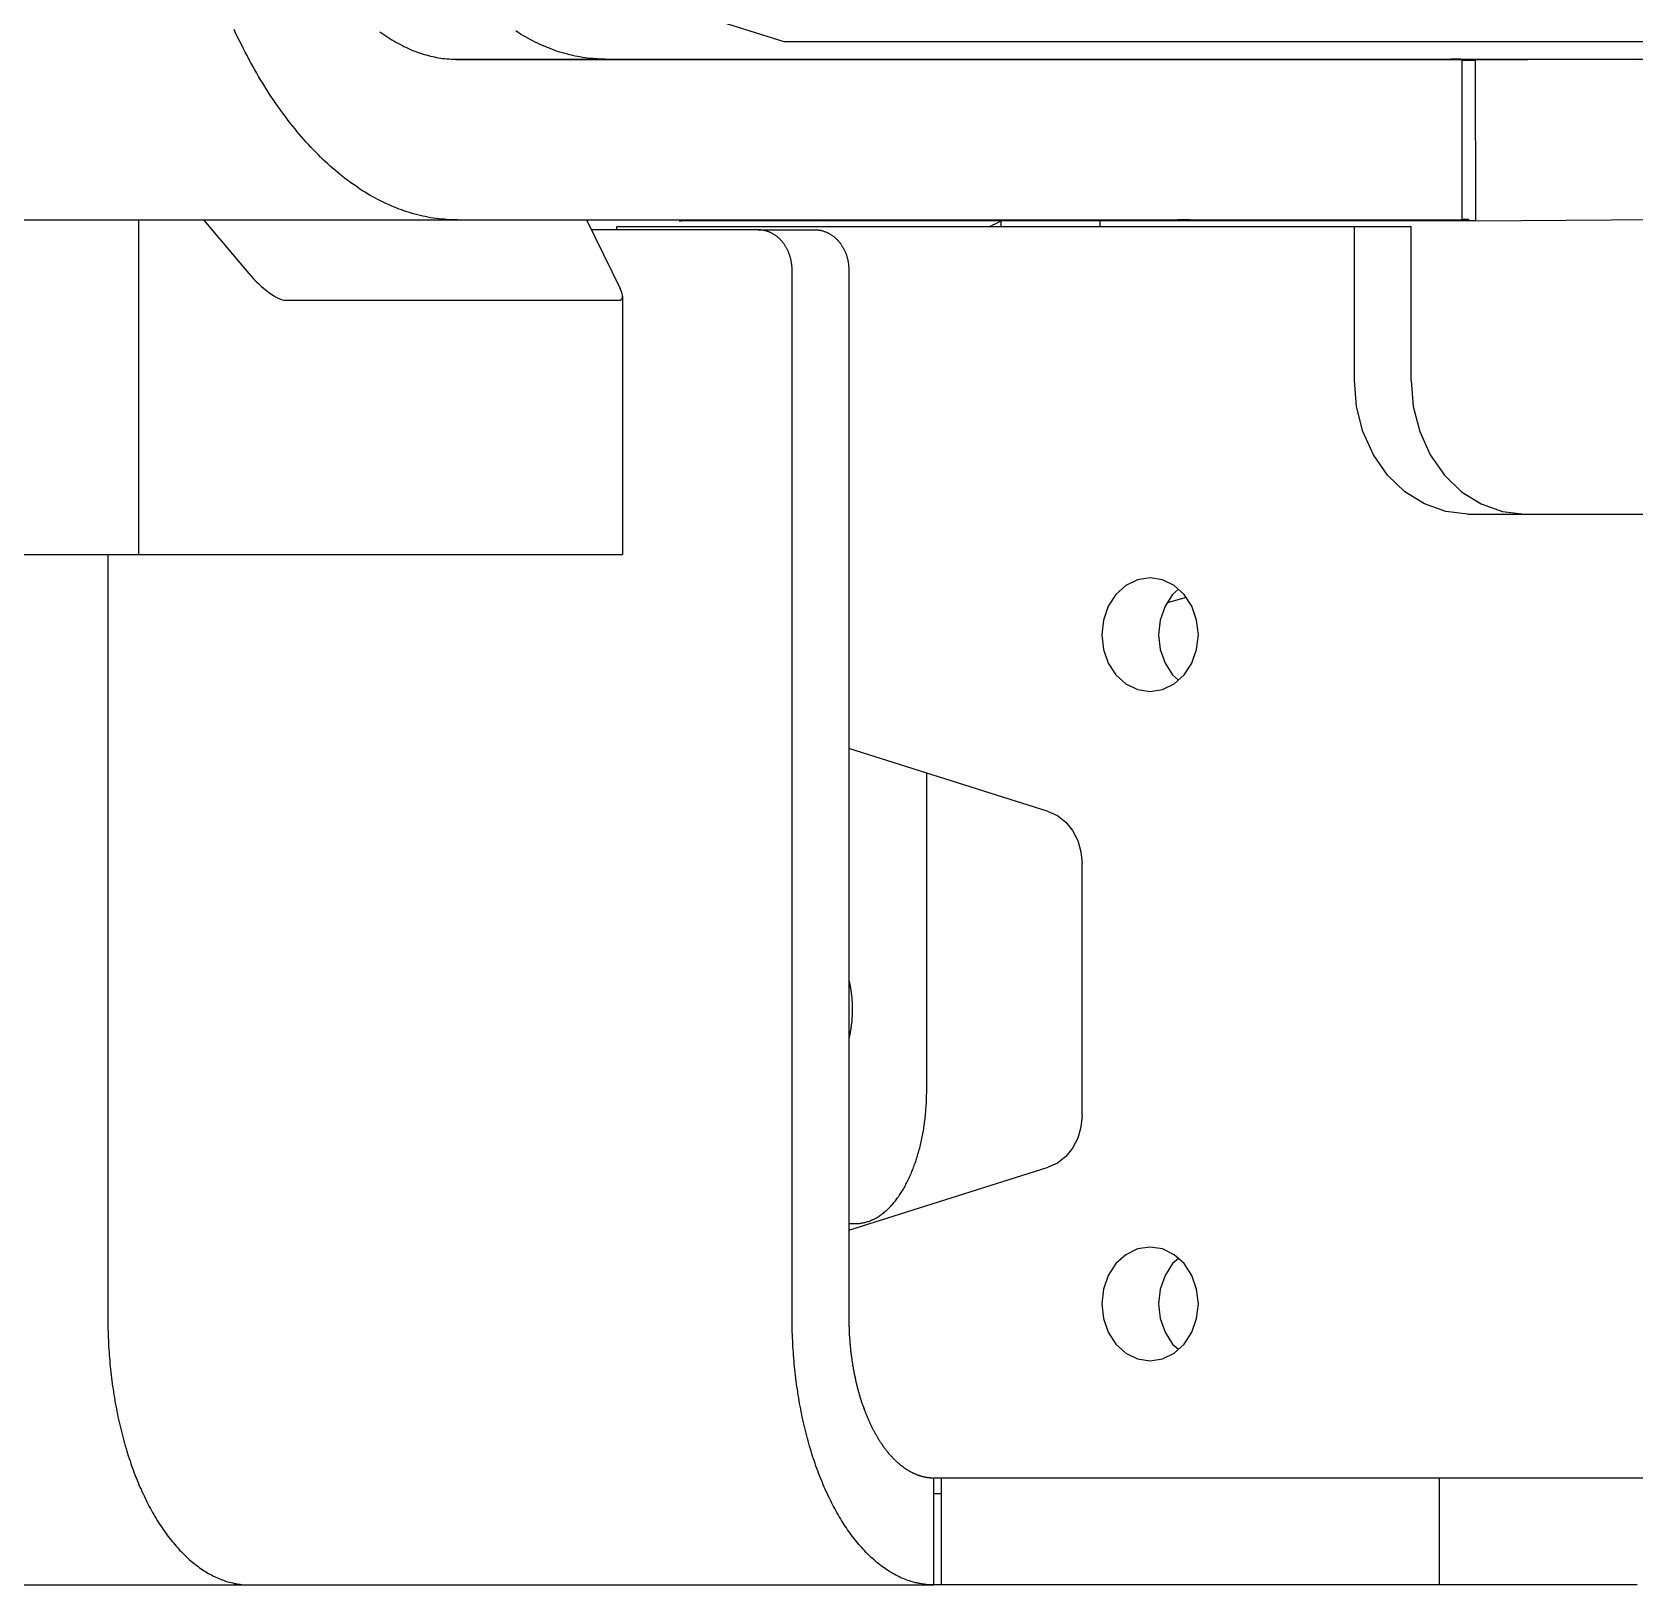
# Model space of a CAD drawing. Extents: x 1551 to 113148, y -1700 to 77018.
# Drawn here: x 14565.1 to 14684.8, y 22140.8 to 22256.8 of the extents above; entities that cross this region are included whole.
import ezdxf

# ---------------------------------------------------------------- set-up
doc = ezdxf.new("R2010")
doc.units = 0
doc.header["$LTSCALE"] = 500
doc.header["$MEASUREMENT"] = 0
doc.linetypes.add('CENTER', pattern=[3, 2.5, -0.25, 0, -0.25])
doc.layers.get('0').update_dxf_attribs({"linetype": 'CONTINUOUS'})

# ---------------------------------------------------------------- blocks, each defined once
blk = doc.blocks.new('platform_top')
at = {"linetype": 'Continuous'}
for p, q in [((-10592, 3751.68), (-10540.02, 3751.68)), ((-10577.23, 3751.68), (-10577.23, 3743.68)), ((-10540.02, 3751.68), (-10540.02, 3743.68)), ((-10540.02, 3751.68), (-10539.45, 3751.68)), ((-10539.45, 3751.68), (-10539.45, 3743.68)), ((-10488.33, 3751.68), (-10539.45, 3751.68)), ((-10415.46, 3751.68), (-10488.33, 3751.68)), ((-10540.02, 3744.88), (-10539.45, 3744.88)), ((-10540.02, 3743.68), (-10609.8, 3743.68)), ((-10546.02, 3743.68), (-10566.2, 3743.68)), ((-10539.45, 3743.68), (-10540.02, 3743.68)), ((-10533.09, 3653.42), (-10533.09, 3731.68)), ((-10528.85, 3731.68), (-10528.85, 3653.42)), ((-10477.73, 3674.69), (-10477.73, 3731.68)), ((-10533.09, 3725.18), (-10548, 3720.47)), ((-10533.09, 3724.67), (-10533.62, 3724.67)), ((-10550.52, 3716.61), (-10550.52, 3697.75)), ((-10538.92, 3714.67), (-10538.92, 3691.01)), ((-10548, 3693.88), (-10533.09, 3689.17)), ((-10516.19, 3655.38), (-10516.19, 3674.69)), ((-10454.72, 3674.69), (-10516.19, 3674.69)), ((-10480.03, 3649.69), (-10480.03, 3674.69)), ((-10579.35, 3671.68), (-10633.62, 3671.68)), ((-10575.11, 3661.68), (-10575.11, 3650.18)), ((-10570.87, 3661.68), (-10570.87, 3650.18)), ((-10491.02, 3655.69), (-10515.89, 3655.69)), ((-10513.49, 3649.69), (-10516.01, 3654.8)), ((-10484.87, 3649.69), (-10488.26, 3653.69)), ((-10526.31, 3650.42), (-10530.55, 3650.42)), ((-10526.31, 3650.42), (-10513.85, 3650.42)), ((-10515.75, 3650.42), (-10515.75, 3650.18)), ((-10579.95, 3649.76), (-10593.43, 3649.66)), ((-10579.95, 3649.76), (-10579.93, 3637.76)), ((-10579.95, 3649.76), (-10579.84, 3649.76)), ((-10579.84, 3649.76), (-10579.69, 3649.76)), ((-10579.69, 3649.76), (-10579.47, 3649.76)), ((-10579.47, 3649.76), (-10579.23, 3649.76)), ((-10579.34, 3649.67), (-10579.37, 3649.67)), ((-10579.31, 3649.67), (-10579.34, 3649.67)), ((-10579.34, 3649.66), (-10579.28, 3649.66)), ((-10579.24, 3649.67), (-10579.31, 3649.67)), ((-10579.28, 3649.66), (-10579.21, 3649.66)), ((-10579.16, 3649.67), (-10579.24, 3649.67)), ((-10579.23, 3649.76), (-10579, 3649.76)), ((-10579.21, 3649.66), (-10579.08, 3649.66)), ((-10579.02, 3649.67), (-10579.16, 3649.67)), ((-10579.08, 3649.66), (-10578.91, 3649.65)), ((-10578.91, 3649.68), (-10579.02, 3649.67)), ((-10579, 3649.76), (-10578.78, 3649.76)), ((-10578.91, 3649.69), (-10578.91, 3637.69)), ((-10495.92, 3649.69), (-10578.91, 3649.69)), ((-10578.78, 3649.76), (-10578.57, 3649.76)), ((-10578.57, 3649.76), (-10520.74, 3649.76)), ((-10577.07, 3649.69), (-10577.56, 3649.69)), ((-10576.53, 3649.69), (-10577.07, 3649.69)), ((-10575.93, 3649.7), (-10576.53, 3649.69)), ((-10575.41, 3649.7), (-10575.93, 3649.7)), ((-10574.5, 3649.7), (-10575.41, 3649.7)), ((-10515.75, 3650.18), (-10575.11, 3650.18)), ((-10573.78, 3649.7), (-10574.5, 3649.7)), ((-10572.9, 3649.71), (-10573.78, 3649.7)), ((-10571.99, 3649.71), (-10572.9, 3649.71)), ((-10570.77, 3649.71), (-10571.99, 3649.71)), ((-10569.67, 3649.72), (-10570.77, 3649.71)), ((-10568.4, 3649.72), (-10569.67, 3649.72)), ((-10567.14, 3649.72), (-10568.4, 3649.72)), ((-10566.01, 3649.72), (-10567.14, 3649.72)), ((-10564.78, 3649.73), (-10566.01, 3649.72)), ((-10563.86, 3649.73), (-10564.78, 3649.73)), ((-10562.84, 3649.73), (-10563.86, 3649.73)), ((-10562.12, 3649.73), (-10562.84, 3649.73)), ((-10561.42, 3649.73), (-10562.12, 3649.73)), ((-10560.77, 3649.73), (-10561.42, 3649.73)), ((-10560.07, 3649.73), (-10560.77, 3649.73)), ((-10559.43, 3649.72), (-10560.07, 3649.73)), ((-10559.01, 3649.72), (-10559.43, 3649.72)), ((-10558.63, 3649.72), (-10559.01, 3649.72)), ((-10558.1, 3649.72), (-10558.63, 3649.72)), ((-10558.59, 3649.69), (-10558.39, 3649.69)), ((-10558.39, 3649.69), (-10557.96, 3649.69)), ((-10557.72, 3649.72), (-10558.1, 3649.72)), ((-10557.96, 3649.69), (-10557.66, 3649.69)), ((-10557.46, 3649.72), (-10557.72, 3649.72)), ((-10557.66, 3649.69), (-10557.45, 3649.7)), ((-10557.32, 3649.71), (-10557.46, 3649.72)), ((-10557.45, 3649.7), (-10557.31, 3649.7)), ((-10557.21, 3649.71), (-10557.32, 3649.71)), ((-10557.31, 3649.7), (-10557.23, 3649.7)), ((-10557.23, 3649.7), (-10557.16, 3649.7)), ((-10557.15, 3649.71), (-10557.21, 3649.71)), ((-10557.16, 3649.7), (-10557.12, 3649.7)), ((-10557.11, 3649.71), (-10557.15, 3649.71)), ((-10557.12, 3649.7), (-10557.1, 3649.7)), ((-10551.87, 3650.18), (-10551.87, 3649.76)), ((-10544.45, 3649.76), (-10544.45, 3650.18)), ((-10530.76, 3649.69), (-10520.59, 3649.76)), ((-10520.74, 3649.76), (-10520.61, 3649.76)), ((-10520.61, 3649.76), (-10520.52, 3649.76)), ((-10520.59, 3649.76), (-10520.59, 3649.69)), ((-10520.52, 3649.76), (-10520.47, 3649.76)), ((-10520.46, 3649.76), (-10520.5, 3649.76)), ((-10520.47, 3649.76), (-10520.45, 3649.76)), ((-10520.45, 3649.76), (-10520.46, 3649.76)), ((-10520.44, 3649.76), (-10520.45, 3649.76)), ((-10480.03, 3649.69), (-10495.92, 3649.69)), ((-10452.02, 3649.69), (-10480.03, 3649.69)), ((-10503.43, 3637.68), (-10611.93, 3637.68)), ((-10591.66, 3637.68), (-10579.93, 3637.76)), ((-10579.72, 3637.76), (-10579.93, 3637.76)), ((-10579.36, 3637.76), (-10579.72, 3637.76)), ((-10503.85, 3637.69), (-10578.91, 3637.69)), ((-10578.83, 3637.68), (-10578.7, 3637.68)), ((-10578.7, 3637.68), (-10578.54, 3637.68)), ((-10578.54, 3637.68), (-10578.31, 3637.68)), ((-10578.31, 3637.68), (-10578.06, 3637.68)), ((-10578.06, 3637.68), (-10577.77, 3637.69)), ((-10577.77, 3637.69), (-10577.55, 3637.69)), ((-10559.28, 3637.68), (-10559.72, 3637.68)), ((-10558.88, 3637.68), (-10559.28, 3637.68)), ((-10558.58, 3637.69), (-10558.88, 3637.68)), ((-10530.75, 3637.69), (-10532.3, 3637.68)), ((-10662, 3636.38), (-10528.26, 3636.38))]:
    blk.add_line(p, q, dxfattribs=at)
for points in [[(-10539.45, 3751.68), (-10539.34, 3751.68), (-10539.22, 3751.67), (-10539.11, 3751.67), (-10538.99, 3751.66), (-10538.88, 3751.65), (-10538.76, 3751.63), (-10538.65, 3751.62), (-10538.53, 3751.6), (-10538.42, 3751.58), (-10538.3, 3751.56), (-10538.19, 3751.53), (-10538.07, 3751.51), (-10537.96, 3751.48), (-10537.84, 3751.44), (-10537.73, 3751.41), (-10537.62, 3751.37), (-10537.5, 3751.34), (-10537.39, 3751.29), (-10537.28, 3751.25), (-10537.16, 3751.2), (-10537.05, 3751.16), (-10536.94, 3751.11), (-10536.83, 3751.05), (-10536.71, 3751), (-10536.6, 3750.94), (-10536.49, 3750.88), (-10536.38, 3750.82), (-10536.27, 3750.75), (-10536.16, 3750.69), (-10536.05, 3750.62), (-10535.94, 3750.55), (-10535.83, 3750.47), (-10535.73, 3750.4), (-10535.62, 3750.32), (-10535.51, 3750.24), (-10535.4, 3750.16), (-10535.3, 3750.07), (-10535.19, 3749.99), (-10535.08, 3749.9), (-10534.98, 3749.81), (-10534.87, 3749.71), (-10534.77, 3749.62), (-10534.67, 3749.52), (-10534.56, 3749.42), (-10534.46, 3749.32), (-10534.36, 3749.22), (-10534.26, 3749.11), (-10534.16, 3749), (-10534.06, 3748.89), (-10533.96, 3748.78), (-10533.86, 3748.67), (-10533.76, 3748.55), (-10533.67, 3748.43), (-10533.57, 3748.31), (-10533.47, 3748.19), (-10533.38, 3748.06), (-10533.28, 3747.94), (-10533.19, 3747.81), (-10533.1, 3747.68), (-10533, 3747.55), (-10532.91, 3747.41), (-10532.82, 3747.28), (-10532.73, 3747.14), (-10532.64, 3747), (-10532.55, 3746.86), (-10532.47, 3746.72), (-10532.38, 3746.57), (-10532.29, 3746.42), (-10532.21, 3746.27), (-10532.12, 3746.12), (-10532.04, 3745.97), (-10531.96, 3745.82), (-10531.88, 3745.66), (-10531.8, 3745.51), (-10531.72, 3745.35), (-10531.64, 3745.19), (-10531.56, 3745.03), (-10531.49, 3744.87), (-10531.41, 3744.7), (-10531.34, 3744.53), (-10531.26, 3744.37), (-10531.19, 3744.2), (-10531.12, 3744.03), (-10531.05, 3743.86), (-10530.98, 3743.68), (-10530.91, 3743.51), (-10530.84, 3743.33), (-10530.77, 3743.15), (-10530.71, 3742.97), (-10530.64, 3742.79), (-10530.58, 3742.61), (-10530.52, 3742.43), (-10530.46, 3742.25), (-10530.39, 3742.06), (-10530.34, 3741.87), (-10530.28, 3741.68), (-10530.22, 3741.5), (-10530.16, 3741.31), (-10530.11, 3741.11), (-10530.05, 3740.92), (-10530, 3740.73), (-10529.95, 3740.53), (-10529.9, 3740.34), (-10529.85, 3740.14), (-10529.8, 3739.94), (-10529.75, 3739.74), (-10529.71, 3739.54), (-10529.66, 3739.34), (-10529.62, 3739.14), (-10529.58, 3738.94), (-10529.54, 3738.73), (-10529.5, 3738.53), (-10529.46, 3738.32), (-10529.42, 3738.12), (-10529.38, 3737.91), (-10529.35, 3737.7), (-10529.31, 3737.49), (-10529.28, 3737.28), (-10529.25, 3737.07), (-10529.22, 3736.86), (-10529.19, 3736.65), (-10529.16, 3736.44), (-10529.13, 3736.23), (-10529.11, 3736.01), (-10529.08, 3735.8), (-10529.06, 3735.59), (-10529.04, 3735.37), (-10529.02, 3735.16), (-10529, 3734.94), (-10528.98, 3734.73), (-10528.96, 3734.51), (-10528.95, 3734.29), (-10528.93, 3734.08), (-10528.92, 3733.86), (-10528.91, 3733.64), (-10528.9, 3733.43), (-10528.89, 3733.21), (-10528.88, 3732.99), (-10528.87, 3732.77), (-10528.86, 3732.55), (-10528.86, 3732.33), (-10528.86, 3732.11), (-10528.86, 3731.89), (-10528.85, 3731.68)], [(-10477.73, 3731.68), (-10477.73, 3731.89), (-10477.73, 3732.11), (-10477.74, 3732.33), (-10477.74, 3732.55), (-10477.75, 3732.77), (-10477.75, 3732.98), (-10477.76, 3733.2), (-10477.77, 3733.42), (-10477.78, 3733.63), (-10477.79, 3733.85), (-10477.81, 3734.06), (-10477.82, 3734.28), (-10477.84, 3734.5), (-10477.85, 3734.71), (-10477.87, 3734.93), (-10477.89, 3735.14), (-10477.91, 3735.36), (-10477.93, 3735.57), (-10477.96, 3735.78), (-10477.98, 3736), (-10478.01, 3736.21), (-10478.03, 3736.42), (-10478.06, 3736.63), (-10478.09, 3736.84), (-10478.12, 3737.05), (-10478.15, 3737.26), (-10478.18, 3737.47), (-10478.22, 3737.68), (-10478.25, 3737.89), (-10478.29, 3738.09), (-10478.33, 3738.3), (-10478.37, 3738.51), (-10478.41, 3738.71), (-10478.45, 3738.91), (-10478.49, 3739.12), (-10478.53, 3739.32), (-10478.58, 3739.52), (-10478.63, 3739.72), (-10478.67, 3739.92), (-10478.72, 3740.12), (-10478.77, 3740.32), (-10478.82, 3740.51), (-10478.87, 3740.71), (-10478.92, 3740.9), (-10478.98, 3741.09), (-10479.03, 3741.29), (-10479.09, 3741.48), (-10479.15, 3741.67), (-10479.21, 3741.86), (-10479.26, 3742.04), (-10479.33, 3742.23), (-10479.39, 3742.41), (-10479.45, 3742.6), (-10479.51, 3742.78), (-10479.58, 3742.96), (-10479.64, 3743.14), (-10479.71, 3743.32), (-10479.78, 3743.5), (-10479.85, 3743.67), (-10479.92, 3743.85), (-10479.99, 3744.02), (-10480.06, 3744.19), (-10480.13, 3744.36), (-10480.21, 3744.53), (-10480.28, 3744.7), (-10480.36, 3744.86), (-10480.44, 3745.02), (-10480.51, 3745.19), (-10480.59, 3745.35), (-10480.67, 3745.51), (-10480.75, 3745.66), (-10480.83, 3745.82), (-10480.92, 3745.97), (-10481, 3746.12), (-10481.08, 3746.27), (-10481.17, 3746.42), (-10481.25, 3746.57), (-10481.34, 3746.71), (-10481.43, 3746.85), (-10481.51, 3747), (-10481.6, 3747.13), (-10481.69, 3747.27), (-10481.78, 3747.41), (-10481.87, 3747.54), (-10481.97, 3747.67), (-10482.06, 3747.8), (-10482.15, 3747.93), (-10482.25, 3748.06), (-10482.34, 3748.18), (-10482.44, 3748.3), (-10482.53, 3748.42), (-10482.63, 3748.54), (-10482.73, 3748.66), (-10482.83, 3748.77), (-10482.93, 3748.88), (-10483.02, 3748.99), (-10483.12, 3749.1), (-10483.23, 3749.21), (-10483.33, 3749.31), (-10483.43, 3749.41), (-10483.53, 3749.51), (-10483.64, 3749.61), (-10483.74, 3749.7), (-10483.84, 3749.8), (-10483.95, 3749.89), (-10484.05, 3749.98), (-10484.16, 3750.06), (-10484.27, 3750.15), (-10484.37, 3750.23), (-10484.48, 3750.31), (-10484.59, 3750.39), (-10484.7, 3750.47), (-10484.81, 3750.54), (-10484.92, 3750.61), (-10485.03, 3750.68), (-10485.14, 3750.75), (-10485.25, 3750.81), (-10485.36, 3750.87), (-10485.47, 3750.93), (-10485.58, 3750.99), (-10485.69, 3751.05), (-10485.8, 3751.1), (-10485.92, 3751.15), (-10486.03, 3751.2), (-10486.14, 3751.25), (-10486.26, 3751.29), (-10486.37, 3751.33), (-10486.48, 3751.37), (-10486.6, 3751.41), (-10486.71, 3751.44), (-10486.83, 3751.47), (-10486.94, 3751.5), (-10487.06, 3751.53), (-10487.17, 3751.56), (-10487.29, 3751.58), (-10487.4, 3751.6), (-10487.52, 3751.62), (-10487.63, 3751.63), (-10487.75, 3751.65), (-10487.86, 3751.66), (-10487.98, 3751.67), (-10488.1, 3751.67), (-10488.21, 3751.68), (-10488.33, 3751.68)], [(-10537.33, 3742.99), (-10537.37, 3743.01), (-10537.41, 3743.04), (-10537.44, 3743.06), (-10537.48, 3743.08), (-10537.52, 3743.11), (-10537.56, 3743.13), (-10537.59, 3743.15), (-10537.63, 3743.17), (-10537.67, 3743.19), (-10537.71, 3743.21), (-10537.74, 3743.23), (-10537.78, 3743.25), (-10537.82, 3743.27), (-10537.86, 3743.29), (-10537.9, 3743.31), (-10537.93, 3743.33), (-10537.97, 3743.35), (-10538.01, 3743.36), (-10538.05, 3743.38), (-10538.09, 3743.4), (-10538.13, 3743.41), (-10538.16, 3743.43), (-10538.2, 3743.44), (-10538.24, 3743.46), (-10538.28, 3743.47), (-10538.32, 3743.48), (-10538.36, 3743.5), (-10538.4, 3743.51), (-10538.43, 3743.52), (-10538.47, 3743.53), (-10538.51, 3743.54), (-10538.55, 3743.56), (-10538.59, 3743.57), (-10538.63, 3743.58), (-10538.67, 3743.58), (-10538.71, 3743.59), (-10538.75, 3743.6), (-10538.79, 3743.61), (-10538.82, 3743.62), (-10538.86, 3743.62), (-10538.9, 3743.63), (-10538.94, 3743.64), (-10538.98, 3743.64), (-10539.02, 3743.65), (-10539.06, 3743.65), (-10539.1, 3743.66), (-10539.14, 3743.66), (-10539.18, 3743.67), (-10539.22, 3743.67), (-10539.26, 3743.67), (-10539.3, 3743.67), (-10539.33, 3743.67), (-10539.37, 3743.68), (-10539.41, 3743.68), (-10539.45, 3743.68)], [(-10533.09, 3731.68), (-10533.09, 3731.75), (-10533.09, 3731.82), (-10533.09, 3731.9), (-10533.1, 3731.97), (-10533.1, 3732.05), (-10533.1, 3732.12), (-10533.1, 3732.2), (-10533.1, 3732.27), (-10533.1, 3732.34), (-10533.11, 3732.42), (-10533.11, 3732.49), (-10533.11, 3732.57), (-10533.11, 3732.64), (-10533.12, 3732.71), (-10533.12, 3732.79), (-10533.12, 3732.86), (-10533.13, 3732.94), (-10533.13, 3733.01), (-10533.14, 3733.08), (-10533.14, 3733.16), (-10533.15, 3733.23), (-10533.15, 3733.3), (-10533.16, 3733.38), (-10533.16, 3733.45), (-10533.17, 3733.52), (-10533.18, 3733.6), (-10533.18, 3733.67), (-10533.19, 3733.74), (-10533.2, 3733.82), (-10533.2, 3733.89), (-10533.21, 3733.96), (-10533.22, 3734.04), (-10533.23, 3734.11), (-10533.23, 3734.18), (-10533.24, 3734.25), (-10533.25, 3734.33), (-10533.26, 3734.4), (-10533.27, 3734.47), (-10533.28, 3734.54), (-10533.29, 3734.61), (-10533.3, 3734.69), (-10533.31, 3734.76), (-10533.32, 3734.83), (-10533.33, 3734.9), (-10533.34, 3734.97), (-10533.35, 3735.04), (-10533.36, 3735.12), (-10533.37, 3735.19), (-10533.38, 3735.26), (-10533.4, 3735.33), (-10533.41, 3735.4), (-10533.42, 3735.47), (-10533.43, 3735.54), (-10533.45, 3735.61), (-10533.46, 3735.68), (-10533.47, 3735.75), (-10533.48, 3735.82), (-10533.5, 3735.89), (-10533.51, 3735.96), (-10533.53, 3736.03), (-10533.54, 3736.1), (-10533.56, 3736.17), (-10533.57, 3736.23), (-10533.59, 3736.3), (-10533.6, 3736.37), (-10533.62, 3736.44), (-10533.63, 3736.51), (-10533.65, 3736.58), (-10533.66, 3736.64), (-10533.68, 3736.71), (-10533.7, 3736.78), (-10533.71, 3736.84), (-10533.73, 3736.91), (-10533.75, 3736.98), (-10533.77, 3737.04), (-10533.78, 3737.11), (-10533.8, 3737.18), (-10533.82, 3737.24), (-10533.84, 3737.31), (-10533.86, 3737.37), (-10533.88, 3737.44), (-10533.89, 3737.5), (-10533.91, 3737.57), (-10533.93, 3737.63), (-10533.95, 3737.7), (-10533.97, 3737.76), (-10533.99, 3737.83), (-10534.01, 3737.89), (-10534.03, 3737.95), (-10534.05, 3738.02), (-10534.07, 3738.08), (-10534.1, 3738.14), (-10534.12, 3738.2), (-10534.14, 3738.27), (-10534.16, 3738.33), (-10534.18, 3738.39), (-10534.2, 3738.45), (-10534.23, 3738.51), (-10534.25, 3738.57), (-10534.27, 3738.63), (-10534.29, 3738.69), (-10534.32, 3738.75), (-10534.34, 3738.81), (-10534.36, 3738.87), (-10534.39, 3738.93), (-10534.41, 3738.99), (-10534.44, 3739.05), (-10534.46, 3739.11), (-10534.48, 3739.17), (-10534.51, 3739.22), (-10534.53, 3739.28), (-10534.56, 3739.34), (-10534.58, 3739.4), (-10534.61, 3739.45), (-10534.64, 3739.51), (-10534.66, 3739.57), (-10534.69, 3739.62), (-10534.71, 3739.68), (-10534.74, 3739.73), (-10534.77, 3739.79), (-10534.79, 3739.84), (-10534.82, 3739.9), (-10534.85, 3739.95), (-10534.87, 3740), (-10534.9, 3740.06), (-10534.93, 3740.11), (-10534.96, 3740.16), (-10534.98, 3740.21), (-10535.01, 3740.27), (-10535.04, 3740.32), (-10535.07, 3740.37), (-10535.1, 3740.42), (-10535.13, 3740.47), (-10535.16, 3740.52), (-10535.18, 3740.57), (-10535.21, 3740.62), (-10535.24, 3740.67), (-10535.27, 3740.72), (-10535.3, 3740.77), (-10535.33, 3740.82), (-10535.36, 3740.86), (-10535.39, 3740.91), (-10535.42, 3740.96), (-10535.45, 3741.01), (-10535.48, 3741.05), (-10535.51, 3741.1), (-10535.55, 3741.14), (-10535.58, 3741.19), (-10535.61, 3741.23), (-10535.64, 3741.28), (-10535.67, 3741.32), (-10535.7, 3741.37), (-10535.73, 3741.41), (-10535.77, 3741.45), (-10535.8, 3741.5), (-10535.83, 3741.54), (-10535.86, 3741.58), (-10535.9, 3741.62), (-10535.93, 3741.66), (-10535.96, 3741.71), (-10535.99, 3741.75), (-10536.03, 3741.79), (-10536.06, 3741.83), (-10536.09, 3741.87), (-10536.13, 3741.9), (-10536.16, 3741.94), (-10536.19, 3741.98), (-10536.23, 3742.02), (-10536.26, 3742.06), (-10536.3, 3742.09), (-10536.33, 3742.13), (-10536.36, 3742.17), (-10536.4, 3742.2), (-10536.43, 3742.24), (-10536.47, 3742.27), (-10536.5, 3742.31), (-10536.54, 3742.34), (-10536.57, 3742.38), (-10536.61, 3742.41), (-10536.64, 3742.44), (-10536.68, 3742.47), (-10536.71, 3742.51), (-10536.75, 3742.54), (-10536.79, 3742.57), (-10536.82, 3742.6), (-10536.86, 3742.63), (-10536.89, 3742.66), (-10536.93, 3742.69), (-10536.96, 3742.72), (-10537, 3742.75), (-10537.04, 3742.78), (-10537.07, 3742.8), (-10537.11, 3742.83), (-10537.15, 3742.86), (-10537.18, 3742.89), (-10537.22, 3742.91), (-10537.26, 3742.94), (-10537.29, 3742.96), (-10537.33, 3742.99)], [(-10552, 3730.68), (-10552.12, 3731.78), (-10552.48, 3732.8), (-10553.05, 3733.68), (-10553.8, 3734.36), (-10554.67, 3734.78), (-10555.6, 3734.93), (-10556.54, 3734.78), (-10557.41, 3734.36), (-10558.15, 3733.68), (-10558.72, 3732.8), (-10559.08, 3731.78), (-10559.21, 3730.68)], [(-10556.24, 3730.68), (-10556.36, 3731.78), (-10556.72, 3732.8), (-10557.29, 3733.68), (-10557.72, 3734.07)], [(-10559.21, 3730.68), (-10559.08, 3729.58), (-10558.72, 3728.55), (-10558.15, 3727.67), (-10557.41, 3727), (-10556.54, 3726.57), (-10555.6, 3726.43), (-10554.67, 3726.57), (-10553.8, 3727), (-10553.05, 3727.67), (-10552.48, 3728.55), (-10552.12, 3729.58), (-10552, 3730.68)], [(-10557.72, 3727.28), (-10557.29, 3727.67), (-10556.72, 3728.55), (-10556.36, 3729.58), (-10556.24, 3730.68)], [(-10533.62, 3724.67), (-10533.69, 3724.67), (-10533.75, 3724.67), (-10533.82, 3724.66), (-10533.89, 3724.66), (-10533.96, 3724.65), (-10534.03, 3724.64), (-10534.09, 3724.63), (-10534.16, 3724.62), (-10534.23, 3724.6), (-10534.3, 3724.59), (-10534.37, 3724.57), (-10534.43, 3724.55), (-10534.5, 3724.53), (-10534.57, 3724.51), (-10534.63, 3724.49), (-10534.7, 3724.46), (-10534.77, 3724.43), (-10534.83, 3724.4), (-10534.9, 3724.37), (-10534.97, 3724.34), (-10535.03, 3724.31), (-10535.1, 3724.27), (-10535.16, 3724.24), (-10535.23, 3724.2), (-10535.29, 3724.16), (-10535.36, 3724.12), (-10535.42, 3724.07), (-10535.49, 3724.03), (-10535.55, 3723.98), (-10535.61, 3723.93), (-10535.68, 3723.89), (-10535.74, 3723.83), (-10535.8, 3723.78), (-10535.86, 3723.73), (-10535.93, 3723.67), (-10535.99, 3723.62), (-10536.05, 3723.56), (-10536.11, 3723.5), (-10536.17, 3723.44), (-10536.23, 3723.37), (-10536.29, 3723.31), (-10536.35, 3723.24), (-10536.4, 3723.18), (-10536.46, 3723.11), (-10536.52, 3723.04), (-10536.58, 3722.97), (-10536.63, 3722.9), (-10536.69, 3722.82), (-10536.74, 3722.75), (-10536.8, 3722.67), (-10536.85, 3722.59), (-10536.91, 3722.51), (-10536.96, 3722.43), (-10537.01, 3722.35), (-10537.06, 3722.27), (-10537.12, 3722.18), (-10537.17, 3722.1), (-10537.22, 3722.01), (-10537.27, 3721.92), (-10537.32, 3721.83), (-10537.36, 3721.74), (-10537.41, 3721.65), (-10537.46, 3721.56), (-10537.51, 3721.46), (-10537.55, 3721.37), (-10537.6, 3721.27), (-10537.64, 3721.18), (-10537.69, 3721.08), (-10537.73, 3720.98), (-10537.77, 3720.88), (-10537.81, 3720.78), (-10537.86, 3720.67), (-10537.9, 3720.57), (-10537.94, 3720.47), (-10537.98, 3720.36), (-10538.01, 3720.25), (-10538.05, 3720.15), (-10538.09, 3720.04), (-10538.13, 3719.93), (-10538.16, 3719.82), (-10538.2, 3719.71), (-10538.23, 3719.6), (-10538.26, 3719.48), (-10538.3, 3719.37), (-10538.33, 3719.26), (-10538.36, 3719.14), (-10538.39, 3719.03), (-10538.42, 3718.91), (-10538.45, 3718.79), (-10538.47, 3718.68), (-10538.5, 3718.56), (-10538.53, 3718.44), (-10538.55, 3718.32), (-10538.58, 3718.2), (-10538.6, 3718.08), (-10538.62, 3717.96), (-10538.64, 3717.84), (-10538.67, 3717.71), (-10538.69, 3717.59), (-10538.71, 3717.47), (-10538.72, 3717.34), (-10538.74, 3717.22), (-10538.76, 3717.09), (-10538.78, 3716.97), (-10538.79, 3716.84), (-10538.8, 3716.72), (-10538.82, 3716.59), (-10538.83, 3716.46), (-10538.84, 3716.34), (-10538.85, 3716.21), (-10538.86, 3716.08), (-10538.87, 3715.96), (-10538.88, 3715.83), (-10538.89, 3715.7), (-10538.9, 3715.57), (-10538.9, 3715.44), (-10538.91, 3715.31), (-10538.91, 3715.19), (-10538.91, 3715.06), (-10538.92, 3714.93), (-10538.92, 3714.8), (-10538.92, 3714.67)], [(-10550.52, 3716.61), (-10550.44, 3717.47), (-10550.2, 3718.3), (-10549.81, 3719.04), (-10549.3, 3719.67), (-10548.68, 3720.16), (-10548, 3720.47)], [(-10533.09, 3706.49), (-10533.11, 3706.56), (-10533.13, 3706.63), (-10533.14, 3706.7), (-10533.16, 3706.77), (-10533.17, 3706.85), (-10533.19, 3706.92), (-10533.2, 3706.99), (-10533.21, 3707.06), (-10533.23, 3707.14), (-10533.24, 3707.21), (-10533.25, 3707.29), (-10533.26, 3707.36), (-10533.27, 3707.44), (-10533.28, 3707.51), (-10533.29, 3707.59), (-10533.3, 3707.67), (-10533.31, 3707.74), (-10533.31, 3707.82), (-10533.32, 3707.9), (-10533.33, 3707.98), (-10533.33, 3708.05), (-10533.34, 3708.13), (-10533.34, 3708.21), (-10533.34, 3708.28), (-10533.35, 3708.36), (-10533.35, 3708.44), (-10533.35, 3708.52), (-10533.35, 3708.59), (-10533.35, 3708.67), (-10533.35, 3708.75), (-10533.35, 3708.83), (-10533.35, 3708.9), (-10533.35, 3708.98), (-10533.34, 3709.06), (-10533.34, 3709.14), (-10533.34, 3709.21), (-10533.33, 3709.29), (-10533.33, 3709.37), (-10533.32, 3709.45), (-10533.31, 3709.52), (-10533.31, 3709.6), (-10533.3, 3709.68), (-10533.29, 3709.75), (-10533.28, 3709.83), (-10533.27, 3709.9), (-10533.26, 3709.98), (-10533.25, 3710.06), (-10533.24, 3710.13), (-10533.23, 3710.2), (-10533.21, 3710.28), (-10533.2, 3710.35), (-10533.19, 3710.43), (-10533.17, 3710.5), (-10533.16, 3710.57), (-10533.14, 3710.64), (-10533.13, 3710.71), (-10533.11, 3710.78), (-10533.09, 3710.85)], [(-10548, 3693.88), (-10548.68, 3694.19), (-10549.3, 3694.68), (-10549.81, 3695.31), (-10550.2, 3696.05), (-10550.44, 3696.89), (-10550.52, 3697.75)], [(-10552, 3680.68), (-10552.12, 3681.78), (-10552.48, 3682.8), (-10553.05, 3683.68), (-10553.8, 3684.36), (-10554.67, 3684.78), (-10555.6, 3684.93), (-10556.54, 3684.78), (-10557.41, 3684.36), (-10558.15, 3683.68), (-10558.72, 3682.8), (-10559.08, 3681.78), (-10559.21, 3680.68)], [(-10556.24, 3680.68), (-10556.36, 3681.78), (-10556.72, 3682.8), (-10557.29, 3683.68), (-10557.72, 3684.07)], [(-10559.21, 3680.68), (-10559.08, 3679.58), (-10558.72, 3678.55), (-10558.15, 3677.67), (-10557.41, 3677), (-10556.54, 3676.57), (-10555.6, 3676.43), (-10554.67, 3676.57), (-10553.8, 3677), (-10553.05, 3677.67), (-10552.48, 3678.55), (-10552.12, 3679.58), (-10552, 3680.68)], [(-10557.72, 3677.28), (-10557.29, 3677.67), (-10556.72, 3678.55), (-10556.36, 3679.58), (-10556.24, 3680.68)], [(-10558.29, 3677.88), (-10558.12, 3677.94), (-10557.69, 3678.07), (-10557.26, 3678.19), (-10556.88, 3678.3)], [(-10575.11, 3661.68), (-10575.27, 3663.63), (-10575.75, 3665.5), (-10576.54, 3667.23), (-10577.59, 3668.75), (-10578.88, 3669.99), (-10580.34, 3670.91), (-10581.93, 3671.48), (-10583.59, 3671.68)], [(-10579.35, 3671.68), (-10577.69, 3671.48), (-10576.1, 3670.91), (-10574.64, 3669.99), (-10573.35, 3668.75), (-10572.3, 3667.23), (-10571.51, 3665.5), (-10571.03, 3663.63), (-10570.87, 3661.68)], [(-10530.55, 3650.42), (-10530.59, 3650.42), (-10530.64, 3650.42), (-10530.68, 3650.42), (-10530.73, 3650.43), (-10530.77, 3650.43), (-10530.81, 3650.44), (-10530.86, 3650.44), (-10530.9, 3650.45), (-10530.95, 3650.46), (-10530.99, 3650.46), (-10531.03, 3650.47), (-10531.08, 3650.48), (-10531.12, 3650.5), (-10531.16, 3650.51), (-10531.21, 3650.52), (-10531.25, 3650.54), (-10531.29, 3650.55), (-10531.33, 3650.57), (-10531.38, 3650.58), (-10531.42, 3650.6), (-10531.46, 3650.62), (-10531.5, 3650.64), (-10531.54, 3650.66), (-10531.58, 3650.68), (-10531.62, 3650.7), (-10531.66, 3650.72), (-10531.7, 3650.75), (-10531.74, 3650.77), (-10531.78, 3650.79), (-10531.82, 3650.82), (-10531.86, 3650.85), (-10531.9, 3650.87), (-10531.93, 3650.9), (-10531.97, 3650.93), (-10532.01, 3650.96), (-10532.04, 3650.99), (-10532.08, 3651.02), (-10532.11, 3651.05), (-10532.15, 3651.09), (-10532.18, 3651.12), (-10532.22, 3651.15), (-10532.25, 3651.19), (-10532.28, 3651.23), (-10532.32, 3651.26), (-10532.35, 3651.3), (-10532.38, 3651.34), (-10532.41, 3651.37), (-10532.44, 3651.41), (-10532.47, 3651.45), (-10532.5, 3651.49), (-10532.53, 3651.53), (-10532.55, 3651.57), (-10532.58, 3651.61), (-10532.61, 3651.66), (-10532.63, 3651.7), (-10532.66, 3651.74), (-10532.68, 3651.78), (-10532.71, 3651.83), (-10532.73, 3651.87), (-10532.75, 3651.92), (-10532.77, 3651.96), (-10532.8, 3652.01), (-10532.82, 3652.06), (-10532.84, 3652.1), (-10532.85, 3652.15), (-10532.87, 3652.2), (-10532.89, 3652.25), (-10532.91, 3652.29), (-10532.92, 3652.34), (-10532.94, 3652.39), (-10532.95, 3652.44), (-10532.97, 3652.49), (-10532.98, 3652.54), (-10532.99, 3652.59), (-10533.01, 3652.64), (-10533.02, 3652.69), (-10533.03, 3652.74), (-10533.04, 3652.79), (-10533.05, 3652.85), (-10533.05, 3652.9), (-10533.06, 3652.95), (-10533.07, 3653), (-10533.07, 3653.05), (-10533.08, 3653.1), (-10533.08, 3653.16), (-10533.09, 3653.21), (-10533.09, 3653.26), (-10533.09, 3653.32), (-10533.09, 3653.37), (-10533.09, 3653.42)], [(-10528.85, 3653.42), (-10528.85, 3653.37), (-10528.85, 3653.31), (-10528.85, 3653.26), (-10528.85, 3653.21), (-10528.84, 3653.16), (-10528.84, 3653.11), (-10528.84, 3653.05), (-10528.83, 3653), (-10528.82, 3652.95), (-10528.82, 3652.9), (-10528.81, 3652.85), (-10528.8, 3652.8), (-10528.79, 3652.74), (-10528.78, 3652.69), (-10528.77, 3652.64), (-10528.76, 3652.59), (-10528.74, 3652.54), (-10528.73, 3652.49), (-10528.72, 3652.44), (-10528.7, 3652.39), (-10528.69, 3652.34), (-10528.67, 3652.3), (-10528.65, 3652.25), (-10528.63, 3652.2), (-10528.62, 3652.15), (-10528.6, 3652.1), (-10528.58, 3652.06), (-10528.56, 3652.01), (-10528.54, 3651.97), (-10528.51, 3651.92), (-10528.49, 3651.87), (-10528.47, 3651.83), (-10528.44, 3651.79), (-10528.42, 3651.74), (-10528.39, 3651.7), (-10528.37, 3651.66), (-10528.34, 3651.61), (-10528.32, 3651.57), (-10528.29, 3651.53), (-10528.26, 3651.49), (-10528.23, 3651.45), (-10528.2, 3651.41), (-10528.17, 3651.37), (-10528.14, 3651.34), (-10528.11, 3651.3), (-10528.08, 3651.26), (-10528.05, 3651.23), (-10528.01, 3651.19), (-10527.98, 3651.16), (-10527.95, 3651.12), (-10527.91, 3651.09), (-10527.88, 3651.06), (-10527.84, 3651.02), (-10527.81, 3650.99), (-10527.77, 3650.96), (-10527.73, 3650.93), (-10527.7, 3650.9), (-10527.66, 3650.88), (-10527.62, 3650.85), (-10527.58, 3650.82), (-10527.54, 3650.8), (-10527.5, 3650.77), (-10527.47, 3650.75), (-10527.43, 3650.72), (-10527.39, 3650.7), (-10527.34, 3650.68), (-10527.3, 3650.66), (-10527.26, 3650.64), (-10527.22, 3650.62), (-10527.18, 3650.6), (-10527.14, 3650.58), (-10527.1, 3650.57), (-10527.05, 3650.55), (-10527.01, 3650.54), (-10526.97, 3650.52), (-10526.93, 3650.51), (-10526.88, 3650.5), (-10526.84, 3650.49), (-10526.8, 3650.47), (-10526.75, 3650.47), (-10526.71, 3650.46), (-10526.66, 3650.45), (-10526.62, 3650.44), (-10526.58, 3650.44), (-10526.53, 3650.43), (-10526.49, 3650.43), (-10526.44, 3650.42), (-10526.4, 3650.42), (-10526.35, 3650.42), (-10526.31, 3650.42)], [(-10579.37, 3649.67), (-10579.39, 3649.67), (-10579.4, 3649.67), (-10579.41, 3649.67), (-10579.41, 3649.67), (-10579.42, 3649.66), (-10579.42, 3649.66), (-10579.42, 3649.66), (-10579.42, 3649.66), (-10579.42, 3649.66), (-10579.42, 3649.66), (-10579.41, 3649.66), (-10579.4, 3649.66), (-10579.39, 3649.66), (-10579.38, 3649.66), (-10579.37, 3649.66), (-10579.34, 3649.66)], [(-10557.1, 3649.7), (-10557.08, 3649.7), (-10557.07, 3649.7), (-10557.06, 3649.71), (-10557.06, 3649.71), (-10557.05, 3649.71), (-10557.05, 3649.71), (-10557.05, 3649.71), (-10557.05, 3649.71), (-10557.05, 3649.71), (-10557.05, 3649.71), (-10557.06, 3649.71), (-10557.07, 3649.71), (-10557.08, 3649.71), (-10557.09, 3649.71), (-10557.11, 3649.71)], [(-10544.45, 3649.79), (-10544.44, 3649.79), (-10544.26, 3649.89), (-10544.07, 3649.98), (-10543.89, 3650.06), (-10543.7, 3650.15), (-10543.64, 3650.18)], [(-10520.5, 3649.76), (-10520.57, 3649.76), (-10520.59, 3649.76)], [(-10520.45, 3649.76), (-10520.45, 3649.76), (-10520.44, 3649.76), (-10520.44, 3649.76), (-10520.44, 3649.76), (-10520.44, 3649.76), (-10520.44, 3649.76), (-10520.43, 3649.76), (-10520.43, 3649.76), (-10520.44, 3649.76), (-10520.44, 3649.76), (-10520.44, 3649.76), (-10520.44, 3649.76), (-10520.44, 3649.76)], [(-10503.85, 3649.69), (-10503.65, 3649.68), (-10503.45, 3649.68), (-10503.25, 3649.67), (-10503.05, 3649.66), (-10502.85, 3649.64), (-10502.65, 3649.63), (-10502.45, 3649.6), (-10502.25, 3649.58), (-10502.05, 3649.55), (-10501.85, 3649.52), (-10501.65, 3649.48), (-10501.45, 3649.44), (-10501.26, 3649.4), (-10501.06, 3649.35), (-10500.86, 3649.3), (-10500.66, 3649.25), (-10500.46, 3649.2), (-10500.26, 3649.14), (-10500.06, 3649.07), (-10499.87, 3649.01), (-10499.67, 3648.94), (-10499.47, 3648.87), (-10499.28, 3648.79), (-10499.08, 3648.71), (-10498.89, 3648.63), (-10498.69, 3648.54), (-10498.5, 3648.45), (-10498.3, 3648.36), (-10498.11, 3648.26), (-10497.91, 3648.16), (-10497.72, 3648.06), (-10497.53, 3647.95), (-10497.34, 3647.85), (-10497.14, 3647.73), (-10496.95, 3647.62), (-10496.76, 3647.5), (-10496.57, 3647.38), (-10496.38, 3647.25), (-10496.2, 3647.12), (-10496.01, 3646.99), (-10495.82, 3646.86), (-10495.63, 3646.72), (-10495.45, 3646.58), (-10495.26, 3646.43), (-10495.08, 3646.28), (-10494.89, 3646.13), (-10494.71, 3645.98), (-10494.53, 3645.82), (-10494.34, 3645.66), (-10494.16, 3645.5), (-10493.98, 3645.33), (-10493.8, 3645.16), (-10493.62, 3644.99), (-10493.45, 3644.81), (-10493.27, 3644.63), (-10493.09, 3644.45), (-10492.92, 3644.27), (-10492.74, 3644.08), (-10492.57, 3643.89), (-10492.4, 3643.69), (-10492.23, 3643.5), (-10492.05, 3643.3), (-10491.88, 3643.1), (-10491.72, 3642.89), (-10491.55, 3642.68), (-10491.38, 3642.47), (-10491.21, 3642.26), (-10491.05, 3642.04), (-10490.89, 3641.82), (-10490.72, 3641.6), (-10490.56, 3641.37), (-10490.4, 3641.15), (-10490.24, 3640.91), (-10490.08, 3640.68), (-10489.92, 3640.44), (-10489.77, 3640.21), (-10489.61, 3639.96), (-10489.46, 3639.72), (-10489.31, 3639.47), (-10489.15, 3639.22), (-10489, 3638.97), (-10488.86, 3638.72), (-10488.71, 3638.46), (-10488.56, 3638.2), (-10488.41, 3637.94), (-10488.27, 3637.67), (-10488.13, 3637.41), (-10487.99, 3637.14), (-10487.84, 3636.86), (-10487.71, 3636.59), (-10487.57, 3636.31), (-10487.43, 3636.03), (-10487.3, 3635.75), (-10487.16, 3635.47)], [(-10578.91, 3637.76), (-10578.91, 3637.76), (-10578.93, 3637.76), (-10579.36, 3637.76)], [(-10559.72, 3637.68), (-10560.3, 3637.68), (-10560.39, 3637.68)], [(-10514.9, 3637.68), (-10514.71, 3637.67), (-10514.52, 3637.67), (-10514.33, 3637.66), (-10514.14, 3637.65), (-10513.96, 3637.63), (-10513.77, 3637.62), (-10513.58, 3637.6), (-10513.39, 3637.57), (-10513.2, 3637.54), (-10513.01, 3637.51), (-10512.82, 3637.48), (-10512.64, 3637.44), (-10512.45, 3637.4), (-10512.26, 3637.36), (-10512.07, 3637.31), (-10511.89, 3637.26), (-10511.7, 3637.2), (-10511.51, 3637.15), (-10511.32, 3637.09), (-10511.14, 3637.02), (-10510.95, 3636.96), (-10510.77, 3636.89), (-10510.58, 3636.81), (-10510.4, 3636.74), (-10510.21, 3636.66), (-10510.03, 3636.57), (-10509.84, 3636.49), (-10509.66, 3636.4), (-10509.48, 3636.31), (-10509.29, 3636.21), (-10509.11, 3636.11), (-10508.93, 3636.01), (-10508.75, 3635.91), (-10508.57, 3635.8), (-10508.39, 3635.69), (-10508.21, 3635.57)], [(-10503.39, 3637.67), (-10503.54, 3637.68), (-10503.7, 3637.69), (-10503.85, 3637.69)], [(-10498.06, 3635.63), (-10498.21, 3635.73), (-10498.36, 3635.83), (-10498.5, 3635.94), (-10498.65, 3636.03), (-10498.8, 3636.13), (-10498.94, 3636.22), (-10499.09, 3636.31), (-10499.24, 3636.4), (-10499.39, 3636.48), (-10499.54, 3636.56), (-10499.69, 3636.64), (-10499.84, 3636.72), (-10499.99, 3636.79), (-10500.14, 3636.86), (-10500.3, 3636.93), (-10500.45, 3636.99), (-10500.6, 3637.05), (-10500.75, 3637.11), (-10500.91, 3637.17), (-10501.06, 3637.22), (-10501.21, 3637.27), (-10501.37, 3637.32), (-10501.52, 3637.36), (-10501.68, 3637.4), (-10501.83, 3637.44), (-10501.98, 3637.48), (-10502.14, 3637.51), (-10502.29, 3637.54), (-10502.45, 3637.57), (-10502.61, 3637.59), (-10502.76, 3637.62), (-10502.92, 3637.63), (-10503.07, 3637.65), (-10503.23, 3637.66), (-10503.39, 3637.67)], [(-10528.26, 3636.38), (-10521.52, 3634.26), (-10515.51, 3628.16)]]:
    blk.add_lwpolyline(points, dxfattribs=at)
for centre, start_param, end_param in [((-10514.19, 3653.69), -0.279253, 0.703541), ((-10489.32, 3653.69), -1.850049, -0.279253)]:
    blk.add_ellipse(centre, major_axis=(-1.92, 1.92), ratio=0.286745, start_param=start_param, end_param=end_param, dxfattribs=at)

msp = doc.modelspace()

# ---------------------------------------------------------------- block references
at = {"linetype": 'CENTER', "rotation": 180}
msp.add_blockref('platform_top', (4092.981, 25892.444), dxfattribs=at)

doc.saveas('drawing.dxf')
